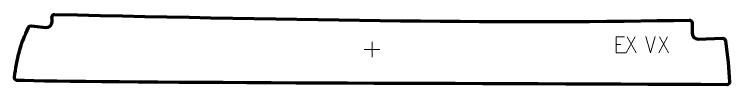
# Model space of a CAD drawing. Header units: millimetres. Extents: x -553 to 1640, y -551 to 548.
# Drawn here: x -553 to 553, y -54 to 54 of the extents above; entities that cross this region are included whole.
import ezdxf

# ---------------------------------------------------------------- set-up
doc = ezdxf.new("R2010")
doc.units = ezdxf.units.MM
doc.header["$MEASUREMENT"] = 0
doc.layers.add('layer 1', color=7, linetype='Continuous')
doc.layers.add('layer 2', color=7, linetype='Continuous')

msp = doc.modelspace()

# ---------------------------------------------------------------- linework, layer by layer
at = {"layer": 'layer 1', "color": 250, "lineweight": 9}
for points in [[(-0.0001, 11.9896), (-0.0001, 11.9896), (-0.0001, -11.9883), (-0.0001, -11.9883)], [(406.6235, 19.697), (406.6235, 19.697), (392.8829, -5.1988), (392.8829, -5.1988)], [(394.3375, 19.697), (394.3375, 19.697), (408.0781, -5.2565), (408.0781, -5.2565)], [(430.2756, -4.9593), (430.2756, -4.9593), (422.9538, 19.9943), (422.9538, 19.9943)], [(437.5975, 19.9943), (437.5975, 19.9943), (430.2757, -4.9593), (430.2757, -4.9593)], [(456.6235, 19.697), (456.6235, 19.697), (442.8829, -5.1988), (442.8829, -5.1988)], [(444.3375, 19.697), (444.3375, 19.697), (458.0781, -5.2565), (458.0781, -5.2565)], [(-11.989, 0.0006), (-11.989, 0.0006), (11.9889, 0.0006), (11.9889, 0.0006)], [(377.2562, 7.9258), (377.2562, 7.9258), (384.4243, 7.9258), (384.4243, 7.9258)]]:
    msp.add_open_spline(points, degree=3, dxfattribs=at)
msp.add_open_spline([(390.1301, 19.8055), (390.1301, 19.8055), (377.2562, 19.8055), (377.2562, 19.8055), (377.2562, 19.8055), (377.2562, 19.8055), (377.2562, -5.1481), (377.2562, -5.1481), (377.2562, -5.1481), (377.2562, -5.1481), (392.122, -5.1481), (392.122, -5.1481)], degree=3, knots=[0, 0, 0, 0, 0.25, 0.25, 0.25, 0.25, 0.5, 0.5, 0.5, 0.5, 1, 1, 1, 1], dxfattribs=at)
at = {"layer": 'layer 2', "color": 230, "lineweight": 200}
msp.add_open_spline([(552.4941, -49.8202), (551.5133, -30.6929), (549.1749, -9.2069), (546.0578, 13.6314), (546.0578, 13.6314), (545.7555, 15.8425), (543.8361, 17.4706), (541.6085, 17.4004), (541.6085, 17.4004), (541.6085, 17.4004), (503.7442, 16.2054), (503.7442, 16.2054), (503.7442, 16.2054), (498.8881, 16.0523), (494.8471, 19.9104), (494.7692, 24.774), (494.7692, 24.774), (494.7692, 24.774), (494.5049, 41.2751), (494.5049, 41.2751), (494.5049, 41.2751), (494.4661, 43.6906), (492.4734, 45.6128), (490.0613, 45.5598), (490.0613, 45.5598), (232.6377, 39.9558), (-115.955, 45.592), (-490.1584, 54.3858), (-490.1584, 54.3858), (-492.7267, 54.4461), (-494.7931, 52.2773), (-494.6031, 49.7125), (-494.6031, 49.7125), (-494.4235, 47.2858), (-494.3314, 44.907), (-494.3418, 42.5855), (-494.3418, 42.5855), (-494.3648, 37.4099), (-498.8472, 33.3875), (-503.9864, 33.9471), (-503.9864, 33.9471), (-503.9864, 33.9471), (-526.5361, 36.4018), (-526.5361, 36.4018), (-526.5361, 36.4018), (-528.3596, 36.6002), (-530.1097, 35.6312), (-530.919, 33.9835), (-530.919, 33.9835), (-542.5716, 10.2512), (-549.3908, -15.5407), (-552.4723, -42.9245), (-552.4723, -42.9245), (-552.7554, -45.4442), (-550.8302, -47.6716), (-548.2992, -47.7587), (-548.2992, -47.7587), (-439.4531, -51.4905), (125.7566, -52.5143), (548.1342, -54.3857), (548.1342, -54.3857), (550.6265, -54.3968), (552.6219, -52.3124), (552.4941, -49.8202)], degree=3, knots=[0, 0, 0, 0, 0.058823529, 0.058823529, 0.058823529, 0.058823529, 0.117647059, 0.117647059, 0.117647059, 0.117647059, 0.176470588, 0.176470588, 0.176470588, 0.176470588, 0.235294118, 0.235294118, 0.235294118, 0.235294118, 0.294117647, 0.294117647, 0.294117647, 0.294117647, 0.352941176, 0.352941176, 0.352941176, 0.352941176, 0.411764706, 0.411764706, 0.411764706, 0.411764706, 0.470588235, 0.470588235, 0.470588235, 0.470588235, 0.529411765, 0.529411765, 0.529411765, 0.529411765, 0.588235294, 0.588235294, 0.588235294, 0.588235294, 0.647058824, 0.647058824, 0.647058824, 0.647058824, 0.705882353, 0.705882353, 0.705882353, 0.705882353, 0.764705882, 0.764705882, 0.764705882, 0.764705882, 0.823529412, 0.823529412, 0.823529412, 0.823529412, 0.882352941, 0.882352941, 0.882352941, 0.882352941, 1, 1, 1, 1], dxfattribs=at)

doc.saveas('drawing.dxf')
